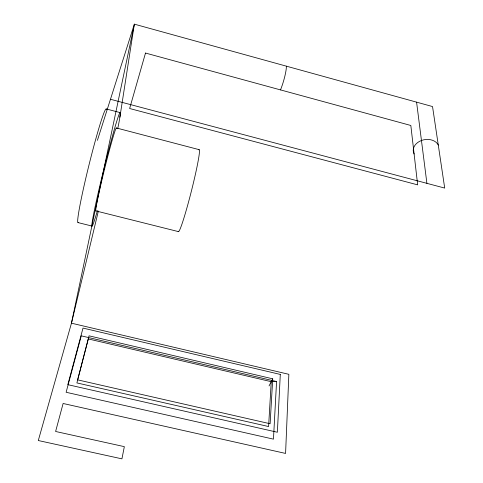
<?xml version="1.0" encoding="UTF-8"?>
<svg xmlns="http://www.w3.org/2000/svg" width="483" height="483" viewBox="0 0 483 483"><rect width="100%" height="100%" fill="white"/><g stroke="black" fill="none" stroke-linecap="round" stroke-linejoin="round"><path stroke-width="0.72" d="M276.572 381.528L273.463 439.144L66.123 392.274L81.253 335.848L276.572 381.528L271.247 381.685L88.311 338.939L76.894 382.922L268.584 426.543L271.247 381.685M272.726 378.823L270.118 423.748L77.618 379.855L89.053 335.83L272.726 378.823L269.055 385.929M286.413 66.177L286.292 68.073A14.049 1.829 -74.4 0 1 281.565 87.115L280.52 89.91M119.887 117.164L134.346 24.15L432.533 106.556L444.704 188.074L110.462 99.275M98.369 211.059L71.454 323.187L38.296 440.532L121.927 458.85L124.342 446.648L55.611 431.482L63.116 403.486L285.58 453.434L288.864 374.319L71.454 323.187L134.346 24.15L97.409 140.348M78.071 222.603L92.036 226.074M95.833 210.908L178.481 231.623M116.427 127.977L199.183 149.67M106.218 108.929L120.207 112.624M416.581 102.148L426.906 183.347M414.112 153.986A13.029 9.92 -10.2 0 1 421.532 140.462A13.029 9.92 -10.2 0 1 438.28 145.057M97.439 210.606A58.461 2.21 -76.1 0 1 94.686 208.825A58.461 2.21 -76.1 0 1 114.423 129.118A58.461 2.21 -76.1 0 1 117.719 128.732M198.851 149.875A42.269 2.602 -75.8 0 1 191.304 191.455A42.269 2.602 -75.8 0 1 178.203 231.218M78.469 222.379A58.57 3.2 -76.1 0 1 89.222 164.057A58.57 3.2 -76.1 0 1 106.417 109.502M96.026 210.799A42.733 1.612 -76.1 0 1 104.726 168.404A42.733 1.612 -76.1 0 1 116.518 128.297M280.297 374.428L277.375 432.249L67.825 384.661L83.016 328.084L280.297 374.428M145.504 53.052L129.637 108.506L417.662 184.868L410.834 125.477L145.504 53.052"/></g></svg>
